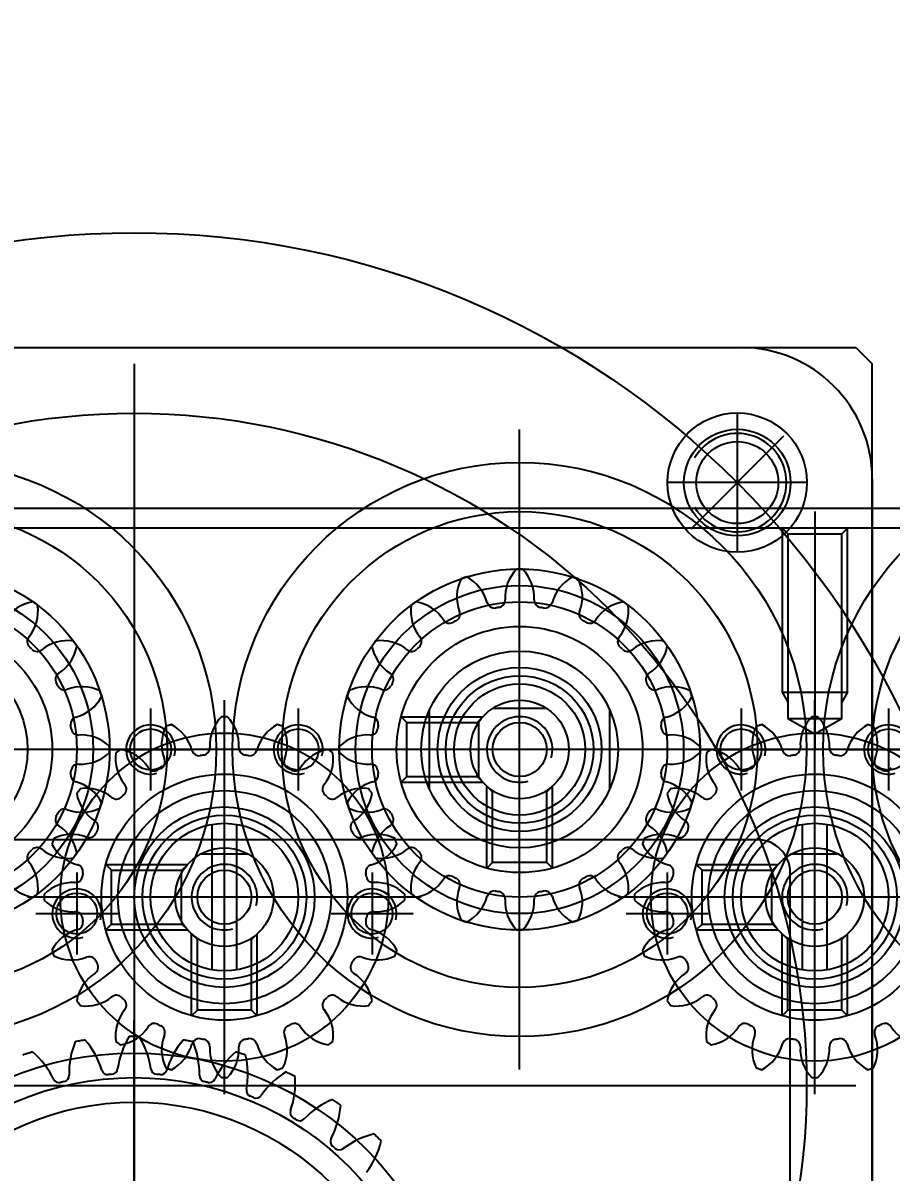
# Model space of a CAD drawing. Header units: inches. Extents: x 0 to 77285, y -118 to 40065.
# Drawn here: x 14743.4 to 14796.3, y 25655.3 to 25725.3 of the extents above; entities that cross this region are included whole.
import ezdxf

# ---------------------------------------------------------------- set-up
doc = ezdxf.new("R2010")
doc.units = ezdxf.units.IN
doc.header["$LTSCALE"] = 5
doc.header["$MEASUREMENT"] = 0
doc.layers.add('A', color=8, linetype='Continuous')
doc.styles.add('SCI', font='')
doc.styles.get('SCI').set_extended_font_data('Gulim')
doc.dimstyles.new('SCH', dxfattribs={"dimtxt": 2.5, "dimasz": 2, "dimexe": 1.25, "dimexo": 0.625, "dimtad": 1, "dimdec": 8, "dimtxsty": 'SCI', "dimcen": 2.5, "dimclrd": 4, "dimclre": 4, "dimclrt": 7, "dimadec": 8, "dimazin": 2, "dimtfac": 1, "dimtdec": 8, "dimtmove": 0, "dimatfit": 3, "dimfxl": 1, "dimarcsym": 0})

# ---------------------------------------------------------------- blocks, each defined once
blk = doc.blocks.new('A$Cc399747e')
for p, q in [((2488.292, 660), (2488.292, 572)), ((2533.292, 572), (2533.292, 660)), ((2533.292, 656), (2533.292, 612)), ((2533.292, 613.5), (2533.292, 654.5)), ((2488.292, 586), (2488.292, 653)), ((2491.792, 616.5), (2491.792, 592.5)), ((2527.792, 616.5), (2527.792, 592.5)), ((2489.292, 616), (2577.292, 616)), ((2509.792, 615), (2509.792, 576)), ((2489.792, 611.729), (2489.792, 606.736)), ((2489.792, 611.729), (2490.142, 611.379)), ((2491.792, 612), (2491.792, 597)), ((2493.792, 611.729), (2493.442, 611.379)), ((2493.792, 611.729), (2493.792, 606.736)), ((2525.792, 611.729), (2525.792, 606.736)), ((2525.792, 611.729), (2526.142, 611.379)), ((2527.792, 612), (2527.792, 597)), ((2529.792, 611.729), (2529.442, 611.379)), ((2529.792, 611.729), (2529.792, 606.736)), ((2490.142, 611.379), (2493.442, 611.379)), ((2490.142, 611.379), (2490.142, 607.086)), ((2493.442, 611.379), (2493.442, 607.086)), ((2526.142, 611.379), (2529.442, 611.379)), ((2526.142, 611.379), (2526.142, 607.086)), ((2529.442, 611.379), (2529.442, 607.086)), ((2491.792, 610), (2491.792, 599)), ((2527.792, 610), (2527.792, 599)), ((2491.042, 608.937), (2491.042, 600.063)), ((2492.542, 608.937), (2492.542, 600.063)), ((2527.042, 608.937), (2527.042, 600.063)), ((2528.542, 608.937), (2528.542, 600.063)), ((2500.792, 603), (2500.792, 608)), ((2509.792, 608.5), (2509.792, 582.5)), ((2509.792, 608.5), (2509.792, 582.5)), ((2518.792, 603), (2518.792, 608)), ((2536.792, 603), (2536.792, 608)), ((2509.792, 607.5), (2509.792, 583.5)), ((2490.142, 607.086), (2489.792, 606.736)), ((2490.142, 607.086), (2490.271, 607.086)), ((2493.313, 607.086), (2493.442, 607.086)), ((2493.442, 607.086), (2493.792, 606.736)), ((2526.142, 607.086), (2525.792, 606.736)), ((2526.142, 607.086), (2526.271, 607.086)), ((2529.313, 607.086), (2529.442, 607.086)), ((2529.442, 607.086), (2529.792, 606.736)), ((2499.021, 606.5), (2494.028, 606.5)), ((2494.378, 606.15), (2494.028, 606.5)), ((2494.378, 606.15), (2494.378, 606.021)), ((2498.671, 606.15), (2494.378, 606.15)), ((2494.433, 603.077), (2494.433, 605.923)), ((2499.021, 606.5), (2498.671, 606.15)), ((2498.671, 606.15), (2498.671, 602.85)), ((2535.021, 606.5), (2530.028, 606.5)), ((2530.378, 606.15), (2530.028, 606.5)), ((2530.378, 606.15), (2530.378, 606.021)), ((2534.671, 606.15), (2530.378, 606.15)), ((2530.433, 603.077), (2530.433, 605.923)), ((2535.021, 606.5), (2534.671, 606.15)), ((2534.671, 606.15), (2534.671, 602.85)), ((2503.292, 605.5), (2498.292, 605.5)), ((2521.292, 605.5), (2516.292, 605.5)), ((2539.292, 605.5), (2534.292, 605.5)), ((2479.792, 604.5), (2503.792, 604.5)), ((2484.292, 604.5), (2499.292, 604.5)), ((2486.292, 604.5), (2497.292, 604.5)), ((2515.792, 604.5), (2539.792, 604.5)), ((2520.292, 604.5), (2535.292, 604.5)), ((2522.292, 604.5), (2533.292, 604.5)), ((2494.378, 602.85), (2494.028, 602.5)), ((2499.021, 602.5), (2494.028, 602.5)), ((2494.378, 602.98), (2494.378, 602.85)), ((2498.671, 602.85), (2494.378, 602.85)), ((2499.021, 602.5), (2498.671, 602.85)), ((2507.792, 602.729), (2507.792, 597.736)), ((2507.792, 602.729), (2508.142, 602.379)), ((2508.142, 602.379), (2511.442, 602.379)), ((2508.142, 602.379), (2508.142, 598.086)), ((2511.792, 602.729), (2511.442, 602.379)), ((2511.442, 602.379), (2511.442, 598.086)), ((2511.792, 602.729), (2511.792, 597.736)), ((2530.378, 602.85), (2530.028, 602.5)), ((2535.021, 602.5), (2530.028, 602.5)), ((2530.378, 602.98), (2530.378, 602.85)), ((2534.671, 602.85), (2530.378, 602.85)), ((2535.021, 602.5), (2534.671, 602.85)), ((2493.215, 601.859), (2490.369, 601.859)), ((2529.215, 601.859), (2526.369, 601.859)), ((2487.292, 593), (2487.292, 598)), ((2496.292, 593), (2496.292, 598)), ((2504.292, 597.898), (2504.292, 593.102)), ((2508.142, 598.086), (2507.792, 597.736)), ((2508.142, 598.086), (2508.271, 598.086)), ((2511.313, 598.086), (2511.442, 598.086)), ((2511.442, 598.086), (2511.792, 597.736)), ((2517.021, 597.5), (2512.028, 597.5)), ((2512.378, 597.15), (2512.028, 597.5)), ((2515.292, 597.898), (2515.292, 593.102)), ((2517.021, 597.5), (2516.671, 597.15)), ((2523.292, 593), (2523.292, 598)), ((2532.292, 593), (2532.292, 598)), ((2512.293, 593.843), (2512.293, 597.157)), ((2512.378, 597.15), (2512.378, 597.021)), ((2516.671, 597.15), (2512.378, 597.15)), ((2516.671, 597.15), (2516.671, 593.85)), ((2454.292, 595.5), (2493.292, 595.5)), ((2489.792, 595.5), (2484.792, 595.5)), ((2490.292, 595.5), (2529.292, 595.5)), ((2491.792, 581), (2491.792, 595.553)), ((2498.792, 595.5), (2493.792, 595.5)), ((2496.792, 595.5), (2522.792, 595.5)), ((2496.792, 595.5), (2522.792, 595.5)), ((2497.792, 595.5), (2521.792, 595.5)), ((2525.792, 595.5), (2520.792, 595.5)), ((2526.292, 595.5), (2565.292, 595.5)), ((2534.792, 595.5), (2529.792, 595.5)), ((2532.792, 595.5), (2558.792, 595.5)), ((2532.792, 595.5), (2558.792, 595.5)), ((2533.792, 595.5), (2557.792, 595.5)), ((2491.792, 594.553), (2490.142, 593.6)), ((2493.442, 593.6), (2491.792, 594.553)), ((2512.378, 593.98), (2512.378, 593.85)), ((2493.442, 593.6), (2490.142, 593.6)), ((2490.142, 593.6), (2490.142, 582.35)), ((2493.442, 582.35), (2493.442, 593.6)), ((2512.378, 593.85), (2512.028, 593.5)), ((2517.021, 593.5), (2512.028, 593.5)), ((2516.671, 593.85), (2512.378, 593.85)), ((2517.021, 593.5), (2516.671, 593.85)), ((2489.792, 592), (2490.142, 592.606)), ((2493.792, 592), (2493.442, 592.606)), ((2508.135, 592.999), (2511.449, 592.999)), ((2493.792, 592), (2489.792, 592)), ((2489.792, 592), (2489.792, 582)), ((2493.792, 582), (2493.792, 592)), ((2488.292, 579), (2488.292, 586)), ((2496.522, 574.98), (2496.522, 583.48)), ((2490.142, 582.35), (2489.792, 582)), ((2493.442, 582.35), (2490.142, 582.35)), ((2493.792, 582), (2493.442, 582.35)), ((2493.694, 576.402), (2499.351, 582.059)), ((1627.792, 582), (2635.792, 582)), ((2492.272, 579.23), (2500.772, 579.23)), ((2489.292, 571), (2488.292, 572)), ((2577.292, 571), (2489.292, 571)), ((2570.292, 571), (2496.292, 571))]:
    blk.add_line(p, q)
at = {"ltscale": 4}
for p, q in [((2493.292, 651.8), (2493.292, 603)), ((2495.292, 601), (2571.292, 601)), ((1627.792, 582), (2635.792, 582)), ((1627.792, 580.8), (2635.792, 580.8))]:
    blk.add_line(p, q, dxfattribs=at)
for centre, radius in [((2533.292, 616), 52.001), ((2533.292, 616), 52.001), ((2533.292, 616), 41), ((2533.292, 634), 20), ((2533.292, 634), 18.5), ((2533.292, 634), 17), ((2491.792, 604.5), 10), ((2527.792, 604.5), 10), ((2473.792, 595.5), 17.5), ((2509.792, 595.5), 17.5), ((2545.792, 595.5), 17.5), ((2491.792, 604.5), 7.5), ((2527.792, 604.5), 7.5), ((2491.792, 604.5), 6.5), ((2527.792, 604.5), 6.5), ((2473.792, 595.5), 14.5), ((2491.792, 604.5), 5.5), ((2491.792, 604.5), 5), ((2509.792, 595.5), 14.5), ((2527.792, 604.5), 5.5), ((2527.792, 604.5), 5), ((2545.792, 595.5), 14.5), ((2491.792, 604.5), 4.5), ((2491.792, 604.5), 4.5), ((2527.792, 604.5), 4.5), ((2527.792, 604.5), 4.5), ((2491.792, 604.5), 3), ((2491.792, 604.5), 3), ((2527.792, 604.5), 3), ((2527.792, 604.5), 3), ((2500.792, 605.5), 1.25), ((2518.792, 605.5), 1.25), ((2536.792, 605.5), 1.25), ((2491.792, 604.5), 1.65), ((2509.792, 595.5), 11), ((2527.792, 604.5), 1.65), ((2545.792, 595.5), 11), ((2509.792, 595.5), 10), ((2545.792, 595.5), 10), ((2509.792, 595.5), 9), ((2545.792, 595.5), 9), ((2509.792, 595.5), 7.5), ((2545.792, 595.5), 7.5), ((2509.792, 595.5), 6), ((2545.792, 595.5), 6), ((2509.792, 595.5), 5), ((2509.792, 595.5), 4.5), ((2509.792, 595.5), 4), ((2509.792, 595.5), 3), ((2509.792, 595.5), 3), ((2509.792, 595.5), 1.65), ((2487.292, 595.5), 1.25), ((2496.292, 595.5), 1.25), ((2523.292, 595.5), 1.25), ((2532.292, 595.5), 1.25), ((2496.522, 579.23), 4.25), ((2496.522, 579.23), 3.25), ((2496.522, 579.23), 2.5)]:
    blk.add_circle(centre, radius)
for centre, radius, start, end in [((2523.091, 618.215), 5, 142.5617, 166.64585), ((2520.78, 619.525), 0.383, 49.15998, 127.4383), ((2533.292, 634), 21, 224.15937, 225), ((2517.507, 623.799), 5, 283.35415, 307.4383), ((2525.686, 616.814), 5, 151.5617, 175.64585), ((2533.292, 634), 18.75, 229.15998, 229.5), ((2533.292, 634), 18.75, 229.5, 229.84002), ((2520.953, 619.378), 0.383, 331.5617, 49.84002), ((2533.292, 634), 21, 225, 225.84063), ((2519.298, 621.456), 5, 292.35415, 316.4383), ((2523.198, 617.746), 0.383, 58.15998, 136.4383), ((2533.292, 634), 18.75, 238.15998, 238.5), ((2533.292, 634), 18.75, 238.5, 238.84002), ((2523.392, 617.627), 0.383, 340.5617, 58.84002), ((2533.292, 634), 21, 233.15937, 234), ((2528.468, 615.836), 5, 160.5617, 184.64585), ((2533.292, 634), 21, 234, 234.84063), ((2521.432, 619.421), 5, 301.35415, 325.4383), ((2525.865, 616.367), 0.383, 67.15998, 145.4383), ((2533.292, 634), 18.75, 247.15998, 247.5), ((2533.292, 634), 18.75, 247.5, 247.84002), ((2526.075, 616.28), 0.383, 349.5617, 67.84002), ((2531.369, 615.305), 5, 169.5617, 193.64585), ((2528.715, 615.422), 0.383, 76.15998, 154.4383), ((2533.292, 634), 18.75, 256.15998, 256.5), ((2533.292, 634), 18.75, 256.5, 256.84002), ((2528.936, 615.369), 0.383, 358.5617, 76.84002), ((2537.648, 615.369), 0.383, 103.15998, 181.4383), ((2533.292, 634), 18.75, 283.15998, 283.5), ((2533.292, 634), 18.75, 283.5, 283.84002), ((2537.869, 615.422), 0.383, 25.5617, 103.84002), ((2491.792, 604.5), 11, 107.05064, 108), ((2487.398, 612.807), 2.5, 14.84215, 62.13454), ((2493.404, 613.758), 2.5, 135.86546, 183.15785), ((2491.792, 604.5), 11, 90, 90.94936), ((2491.792, 604.5), 11, 89.05064, 90), ((2490.18, 613.758), 2.5, 356.84215, 44.13454), ((2496.186, 612.807), 2.5, 117.86546, 165.15785), ((2491.792, 604.5), 11, 72, 72.94936), ((2533.292, 634), 21, 242.15937, 243), ((2533.292, 634), 21, 243, 243.84063), ((2527.792, 604.5), 11, 107.05064, 108), ((2523.398, 612.807), 2.5, 14.84215, 62.13454), ((2529.404, 613.758), 2.5, 135.86546, 183.15785), ((2523.859, 617.745), 5, 310.35415, 334.4383), ((2527.792, 604.5), 11, 90, 90.94936), ((2527.792, 604.5), 11, 89.05064, 90), ((2526.18, 613.758), 2.5, 356.84215, 44.13454), ((2534.318, 615.234), 5, 178.5617, 202.64585), ((2532.186, 612.807), 2.5, 117.86546, 165.15785), ((2526.518, 616.47), 5, 319.35415, 343.4383), ((2527.792, 604.5), 11, 72, 72.94936), ((2531.678, 614.935), 0.383, 85.15998, 163.4383), ((2533.292, 634), 18.75, 265.15998, 265.5), ((2533.292, 634), 18.75, 265.5, 265.84002), ((2531.904, 614.917), 0.383, 7.5617, 85.84002), ((2537.241, 615.626), 5, 187.5617, 211.64585), ((2529.344, 615.626), 5, 328.35415, 352.4383), ((2534.68, 614.917), 0.383, 94.15998, 172.4383), ((2533.292, 634), 18.75, 274.15998, 274.5), ((2533.292, 634), 18.75, 274.5, 274.84002), ((2534.906, 614.935), 0.383, 16.5617, 94.84002), ((2540.066, 616.47), 5, 196.5617, 220.64585), ((2532.267, 615.234), 5, 337.35415, 1.4383), ((2542.725, 617.745), 5, 205.5617, 229.64585), ((2490.464, 613.803), 2.5, 153.86546, 201.15785), ((2491.792, 604.5), 11, 108, 108.94936), ((2491.792, 604.5), 11, 71.05064, 72), ((2493.12, 613.803), 2.5, 338.84215, 26.13454), ((2526.464, 613.803), 2.5, 153.86546, 201.15785), ((2527.792, 604.5), 11, 108, 108.94936), ((2527.792, 604.5), 11, 71.05064, 72), ((2529.12, 613.803), 2.5, 338.84215, 26.13454), ((2490.467, 613.596), 0.442, 278.28904, 3.15785), ((2493.117, 613.596), 0.442, 176.84215, 261.71096), ((2533.292, 634), 21, 251.15937, 252), ((2526.467, 613.596), 0.442, 278.28904, 3.15785), ((2533.292, 634), 21, 252, 252.84063), ((2529.117, 613.596), 0.442, 176.84215, 261.71096), ((2533.292, 634), 21, 287.15937, 288), ((2533.292, 634), 21, 288, 288.84063), ((2485.046, 611.042), 2.5, 32.84215, 80.13454), ((2487.721, 612.741), 0.442, 296.28904, 21.15785), ((2490.242, 613.56), 0.442, 194.84215, 279.71096), ((2491.792, 604.5), 8.75, 99, 99.71096), ((2491.792, 604.5), 8.75, 98.28904, 99), ((2491.792, 604.5), 8.75, 81, 81.71096), ((2491.792, 604.5), 8.75, 80.28904, 81), ((2493.343, 613.56), 0.442, 260.28904, 345.15785), ((2495.863, 612.741), 0.442, 158.84215, 243.71096), ((2498.538, 611.042), 2.5, 99.86546, 147.15785), ((2495.929, 612.937), 2.5, 320.84215, 8.13454), ((2491.792, 604.5), 11, 54, 54.94936), ((2491.792, 604.5), 11, 53.05064, 54), ((2523.655, 612.937), 2.5, 171.86546, 219.15785), ((2527.792, 604.5), 11, 126, 126.94936), ((2527.792, 604.5), 11, 125.05064, 126), ((2521.046, 611.042), 2.5, 32.84215, 80.13454), ((2523.721, 612.741), 0.442, 296.28904, 21.15785), ((2526.242, 613.56), 0.442, 194.84215, 279.71096), ((2527.792, 604.5), 8.75, 99, 99.71096), ((2527.792, 604.5), 8.75, 98.28904, 99), ((2527.792, 604.5), 8.75, 81, 81.71096), ((2527.792, 604.5), 8.75, 80.28904, 81), ((2529.343, 613.56), 0.442, 260.28904, 345.15785), ((2533.292, 634), 21, 260.15937, 261), ((2533.292, 634), 21, 261, 261.84063), ((2531.863, 612.741), 0.442, 158.84215, 243.71096), ((2534.538, 611.042), 2.5, 99.86546, 147.15785), ((2533.292, 634), 21, 269.15937, 270), ((2533.292, 634), 21, 270, 270.84063), ((2531.929, 612.937), 2.5, 320.84215, 8.13454), ((2527.792, 604.5), 11, 54, 54.94936), ((2527.792, 604.5), 11, 53.05064, 54), ((2533.292, 634), 21, 278.15937, 279), ((2533.292, 634), 21, 279, 279.84063), ((2487.518, 612.637), 0.442, 212.84215, 297.71096), ((2491.792, 604.5), 8.75, 117, 117.71096), ((2491.792, 604.5), 8.75, 116.28904, 117), ((2491.792, 604.5), 8.75, 63, 63.71096), ((2491.792, 604.5), 8.75, 62.28904, 63), ((2496.066, 612.637), 0.442, 242.28904, 327.15785), ((2523.518, 612.637), 0.442, 212.84215, 297.71096), ((2527.792, 604.5), 8.75, 117, 117.71096), ((2527.792, 604.5), 8.75, 116.28904, 117), ((2527.792, 604.5), 8.75, 63, 63.71096), ((2527.792, 604.5), 8.75, 62.28904, 63), ((2532.066, 612.637), 0.442, 242.28904, 327.15785), ((2498.21, 611.08), 0.442, 140.84215, 225.71096), ((2491.792, 604.5), 8.75, 45, 45.71096), ((2500.229, 608.637), 2.5, 81.86546, 129.15785), ((2498.334, 611.246), 2.5, 302.84215, 350.13454), ((2491.792, 604.5), 11, 36, 36.94936), ((2491.792, 604.5), 11, 35.05064, 36), ((2527.792, 604.5), 11, 144, 144.94936), ((2521.25, 611.246), 2.5, 189.86546, 237.15785), ((2527.792, 604.5), 11, 143.05064, 144), ((2519.355, 608.637), 2.5, 50.84215, 98.13454), ((2527.792, 604.5), 8.75, 134.28904, 135), ((2521.374, 611.08), 0.442, 314.28904, 39.15785), ((2534.21, 611.08), 0.442, 140.84215, 225.71096), ((2527.792, 604.5), 8.75, 45, 45.71096), ((2536.229, 608.637), 2.5, 81.86546, 129.15785), ((2534.334, 611.246), 2.5, 302.84215, 350.13454), ((2527.792, 604.5), 11, 36, 36.94936), ((2527.792, 604.5), 11, 35.05064, 36), ((2491.792, 604.5), 8.75, 44.28904, 45), ((2498.372, 610.918), 0.442, 224.28904, 309.15785), ((2521.213, 610.918), 0.442, 230.84215, 315.71096), ((2527.792, 604.5), 8.75, 135, 135.71096), ((2527.792, 604.5), 8.75, 44.28904, 45), ((2534.372, 610.918), 0.442, 224.28904, 309.15785), ((2499.929, 608.774), 0.442, 122.84215, 207.71096), ((2519.655, 608.774), 0.442, 332.28904, 57.15785), ((2535.929, 608.774), 0.442, 122.84215, 207.71096), ((2491.792, 604.5), 8.75, 27, 27.71096), ((2491.792, 604.5), 8.75, 26.28904, 27), ((2500.033, 608.571), 0.442, 206.28904, 291.15785), ((2501.095, 605.828), 2.5, 63.86546, 111.15785), ((2491.792, 604.5), 11, 18, 18.94936), ((2527.792, 604.5), 11, 161.05064, 162), ((2518.489, 605.828), 2.5, 68.84215, 116.13454), ((2519.551, 608.571), 0.442, 248.84215, 333.71096), ((2527.792, 604.5), 8.75, 153, 153.71096), ((2527.792, 604.5), 8.75, 152.28904, 153), ((2527.792, 604.5), 8.75, 27, 27.71096), ((2527.792, 604.5), 8.75, 26.28904, 27), ((2536.033, 608.571), 0.442, 206.28904, 291.15785), ((2537.095, 605.828), 2.5, 63.86546, 111.15785), ((2527.792, 604.5), 11, 18, 18.94936), ((2500.098, 608.894), 2.5, 284.84215, 332.13454), ((2491.792, 604.5), 11, 17.05064, 18), ((2527.792, 604.5), 11, 162, 162.94936), ((2519.486, 608.894), 2.5, 207.86546, 255.15785), ((2536.098, 608.894), 2.5, 284.84215, 332.13454), ((2527.792, 604.5), 11, 17.05064, 18), ((2500.792, 605.5), 1.5, 165, 105), ((2518.792, 605.5), 1.5, 165, 105), ((2536.792, 605.5), 1.5, 165, 105), ((2491.792, 604.5), 2, 165, 105), ((2500.852, 606.051), 0.442, 104.84215, 189.71096), ((2491.792, 604.5), 8.75, 9, 9.71096), ((2491.792, 604.5), 8.75, 8.28904, 9), ((2508.464, 604.803), 2.5, 153.86546, 201.15785), ((2509.792, 595.5), 11, 108, 108.94936), ((2509.792, 595.5), 11, 107.05064, 108), ((2505.398, 603.807), 2.5, 14.84215, 62.13454), ((2511.404, 604.758), 2.5, 135.86546, 183.15785), ((2509.792, 595.5), 11, 90, 90.94936), ((2509.792, 595.5), 11, 89.05064, 90), ((2508.18, 604.758), 2.5, 356.84215, 44.13454), ((2514.186, 603.807), 2.5, 117.86546, 165.15785), ((2509.792, 595.5), 11, 72, 72.94936), ((2509.792, 595.5), 11, 71.05064, 72), ((2511.12, 604.803), 2.5, 338.84215, 26.13454), ((2518.732, 606.051), 0.442, 350.28904, 75.15785), ((2527.792, 604.5), 8.75, 171, 171.71096), ((2527.792, 604.5), 8.75, 170.28904, 171), ((2527.792, 604.5), 2, 165, 105), ((2536.852, 606.051), 0.442, 104.84215, 189.71096), ((2527.792, 604.5), 8.75, 9, 9.71096), ((2527.792, 604.5), 8.75, 8.28904, 9), ((2500.888, 605.825), 0.442, 188.28904, 273.15785), ((2501.05, 602.888), 2.5, 45.86546, 93.15785), ((2518.534, 602.888), 2.5, 86.84215, 134.13454), ((2518.697, 605.825), 0.442, 266.84215, 351.71096), ((2536.888, 605.825), 0.442, 188.28904, 273.15785), ((2537.05, 602.888), 2.5, 45.86546, 93.15785), ((2491.792, 604.5), 11, 360, 0.94936), ((2491.792, 604.5), 11, 359.05064, 0), ((2509.792, 595.5), 11, 125.05064, 126), ((2503.046, 602.042), 2.5, 32.84215, 80.13454), ((2508.467, 604.596), 0.442, 278.28904, 3.15785), ((2511.117, 604.596), 0.442, 176.84215, 261.71096), ((2516.538, 602.042), 2.5, 99.86546, 147.15785), ((2509.792, 595.5), 11, 54, 54.94936), ((2527.792, 604.5), 11, 179.05064, 180), ((2527.792, 604.5), 11, 180, 180.94936), ((2527.792, 604.5), 11, 360, 0.94936), ((2527.792, 604.5), 11, 359.05064, 0), ((2545.792, 595.5), 11, 125.05064, 126), ((2539.046, 602.042), 2.5, 32.84215, 80.13454), ((2501.05, 606.112), 2.5, 266.84215, 314.13454), ((2505.655, 603.937), 2.5, 171.86546, 219.15785), ((2509.792, 595.5), 11, 126, 126.94936), ((2505.721, 603.741), 0.442, 296.28904, 21.15785), ((2508.242, 604.56), 0.442, 194.84215, 279.71096), ((2509.792, 595.5), 8.75, 99, 99.71096), ((2509.792, 595.5), 8.75, 98.28904, 99), ((2509.792, 595.5), 8.75, 81, 81.71096), ((2509.792, 595.5), 8.75, 80.28904, 81), ((2511.343, 604.56), 0.442, 260.28904, 345.15785), ((2513.863, 603.741), 0.442, 158.84215, 243.71096), ((2513.929, 603.937), 2.5, 320.84215, 8.13454), ((2509.792, 595.5), 11, 53.05064, 54), ((2518.534, 606.112), 2.5, 225.86546, 273.15785), ((2537.05, 606.112), 2.5, 266.84215, 314.13454), ((2541.655, 603.937), 2.5, 171.86546, 219.15785), ((2545.792, 595.5), 11, 126, 126.94936), ((2491.792, 604.5), 8.75, 350.28904, 351), ((2491.792, 604.5), 8.75, 351, 351.71096), ((2500.888, 603.175), 0.442, 86.84215, 171.71096), ((2505.518, 603.637), 0.442, 212.84215, 297.71096), ((2509.792, 595.5), 8.75, 117, 117.71096), ((2509.792, 595.5), 8.75, 116.28904, 117), ((2509.792, 595.5), 8.75, 63, 63.71096), ((2509.792, 595.5), 8.75, 62.28904, 63), ((2514.066, 603.637), 0.442, 242.28904, 327.15785), ((2518.697, 603.175), 0.442, 8.28904, 93.15785), ((2527.792, 604.5), 8.75, 188.28904, 189), ((2527.792, 604.5), 8.75, 189, 189.71096), ((2527.792, 604.5), 8.75, 350.28904, 351), ((2527.792, 604.5), 8.75, 351, 351.71096), ((2536.888, 603.175), 0.442, 86.84215, 171.71096), ((2500.852, 602.95), 0.442, 170.28904, 255.15785), ((2500.098, 600.106), 2.5, 27.86546, 75.15785), ((2503.374, 602.08), 0.442, 314.28904, 39.15785), ((2516.21, 602.08), 0.442, 140.84215, 225.71096), ((2519.486, 600.106), 2.5, 104.84215, 152.13454), ((2518.732, 602.95), 0.442, 284.84215, 9.71096), ((2536.852, 602.95), 0.442, 170.28904, 255.15785), ((2536.098, 600.106), 2.5, 27.86546, 75.15785), ((2539.374, 602.08), 0.442, 314.28904, 39.15785), ((2509.792, 595.5), 11, 144, 144.94936), ((2503.25, 602.246), 2.5, 189.86546, 237.15785), ((2509.792, 595.5), 11, 143.05064, 144), ((2501.355, 599.637), 2.5, 50.84215, 98.13454), ((2509.792, 595.5), 8.75, 135, 135.71096), ((2509.792, 595.5), 8.75, 134.28904, 135), ((2509.792, 595.5), 8.75, 45, 45.71096), ((2509.792, 595.5), 8.75, 44.28904, 45), ((2518.229, 599.637), 2.5, 81.86546, 129.15785), ((2516.334, 602.246), 2.5, 302.84215, 350.13454), ((2509.792, 595.5), 11, 36, 36.94936), ((2509.792, 595.5), 11, 35.05064, 36), ((2545.792, 595.5), 11, 144, 144.94936), ((2539.25, 602.246), 2.5, 189.86546, 237.15785), ((2545.792, 595.5), 11, 143.05064, 144), ((2537.355, 599.637), 2.5, 50.84215, 98.13454), ((2545.792, 595.5), 8.75, 135, 135.71096), ((2545.792, 595.5), 8.75, 134.28904, 135), ((2491.792, 604.5), 11, 341.05064, 342), ((2491.792, 604.5), 11, 342, 342.94936), ((2503.213, 601.918), 0.442, 230.84215, 315.71096), ((2516.372, 601.918), 0.442, 224.28904, 309.15785), ((2527.792, 604.5), 11, 197.05064, 198), ((2527.792, 604.5), 11, 198, 198.94936), ((2527.792, 604.5), 11, 341.05064, 342), ((2527.792, 604.5), 11, 342, 342.94936), ((2539.213, 601.918), 0.442, 230.84215, 315.71096), ((2499.929, 600.226), 0.442, 152.28904, 237.15785), ((2491.792, 604.5), 8.75, 332.28904, 333), ((2491.792, 604.5), 8.75, 333, 333.71096), ((2500.033, 600.429), 0.442, 68.84215, 153.71096), ((2501.095, 603.172), 2.5, 248.84215, 296.13454), ((2518.489, 603.172), 2.5, 243.86546, 291.15785), ((2519.551, 600.429), 0.442, 26.28904, 111.15785), ((2519.655, 600.226), 0.442, 302.84215, 27.71096), ((2527.792, 604.5), 8.75, 206.28904, 207), ((2527.792, 604.5), 8.75, 207, 207.71096), ((2535.929, 600.226), 0.442, 152.28904, 237.15785), ((2527.792, 604.5), 8.75, 332.28904, 333), ((2527.792, 604.5), 8.75, 333, 333.71096), ((2536.033, 600.429), 0.442, 68.84215, 153.71096), ((2537.095, 603.172), 2.5, 248.84215, 296.13454), ((2498.334, 597.754), 2.5, 9.86546, 57.15785), ((2501.655, 599.774), 0.442, 332.28904, 57.15785), ((2509.792, 595.5), 8.75, 152.28904, 153), ((2517.929, 599.774), 0.442, 122.84215, 207.71096), ((2509.792, 595.5), 8.75, 27, 27.71096), ((2521.25, 597.754), 2.5, 122.84215, 170.13454), ((2534.334, 597.754), 2.5, 9.86546, 57.15785), ((2537.655, 599.774), 0.442, 332.28904, 57.15785), ((2545.792, 595.5), 8.75, 152.28904, 153), ((2509.792, 595.5), 11, 162, 162.94936), ((2509.792, 595.5), 11, 161.05064, 162), ((2500.489, 596.828), 2.5, 68.84215, 116.13454), ((2501.551, 599.571), 0.442, 248.84215, 333.71096), ((2509.792, 595.5), 8.75, 153, 153.71096), ((2509.792, 595.5), 8.75, 26.28904, 27), ((2518.033, 599.571), 0.442, 206.28904, 291.15785), ((2519.095, 596.828), 2.5, 63.86546, 111.15785), ((2509.792, 595.5), 11, 18, 18.94936), ((2509.792, 595.5), 11, 17.05064, 18), ((2545.792, 595.5), 11, 162, 162.94936), ((2545.792, 595.5), 11, 161.05064, 162), ((2536.489, 596.828), 2.5, 68.84215, 116.13454), ((2537.551, 599.571), 0.442, 248.84215, 333.71096), ((2545.792, 595.5), 8.75, 153, 153.71096), ((2498.21, 597.921), 0.442, 134.28904, 219.15785), ((2491.792, 604.5), 8.75, 314.28904, 315), ((2491.792, 604.5), 8.75, 315, 315.71096), ((2498.372, 598.082), 0.442, 50.84215, 135.71096), ((2500.229, 600.363), 2.5, 230.84215, 278.13454), ((2501.486, 599.894), 2.5, 207.86546, 255.15785), ((2491.792, 604.5), 11, 324, 324.94936), ((2518.098, 599.894), 2.5, 284.84215, 332.13454), ((2527.792, 604.5), 11, 215.05064, 216), ((2519.355, 600.363), 2.5, 261.86546, 309.15785), ((2521.213, 598.082), 0.442, 44.28904, 129.15785), ((2527.792, 604.5), 8.75, 224.28904, 225), ((2527.792, 604.5), 8.75, 225, 225.71096), ((2521.374, 597.921), 0.442, 320.84215, 45.71096), ((2534.21, 597.921), 0.442, 134.28904, 219.15785), ((2527.792, 604.5), 8.75, 314.28904, 315), ((2527.792, 604.5), 8.75, 315, 315.71096), ((2534.372, 598.082), 0.442, 50.84215, 135.71096), ((2536.229, 600.363), 2.5, 230.84215, 278.13454), ((2537.486, 599.894), 2.5, 207.86546, 255.15785), ((2527.792, 604.5), 11, 324, 324.94936), ((2495.929, 596.063), 2.5, 351.86546, 39.15785), ((2491.792, 604.5), 11, 323.05064, 324), ((2500.732, 597.051), 0.442, 350.28904, 75.15785), ((2509.792, 595.5), 2, 165, 105), ((2518.852, 597.051), 0.442, 104.84215, 189.71096), ((2527.792, 604.5), 11, 216, 216.94936), ((2523.655, 596.063), 2.5, 140.84215, 188.13454), ((2531.929, 596.063), 2.5, 351.86546, 39.15785), ((2527.792, 604.5), 11, 323.05064, 324), ((2536.732, 597.051), 0.442, 350.28904, 75.15785), ((2487.292, 595.5), 1.5, 165, 105), ((2487.518, 596.363), 0.442, 62.28904, 147.15785), ((2496.292, 595.5), 1.5, 165, 105), ((2496.066, 596.363), 0.442, 32.84215, 117.71096), ((2500.697, 596.825), 0.442, 266.84215, 351.71096), ((2509.792, 595.5), 8.75, 171, 171.71096), ((2509.792, 595.5), 8.75, 170.28904, 171), ((2509.792, 595.5), 8.75, 9, 9.71096), ((2509.792, 595.5), 8.75, 8.28904, 9), ((2518.888, 596.825), 0.442, 188.28904, 273.15785), ((2523.292, 595.5), 1.5, 165, 105), ((2523.518, 596.363), 0.442, 62.28904, 147.15785), ((2532.292, 595.5), 1.5, 165, 105), ((2532.066, 596.363), 0.442, 32.84215, 117.71096), ((2536.697, 596.825), 0.442, 266.84215, 351.71096), ((2545.792, 595.5), 8.75, 171, 171.71096), ((2545.792, 595.5), 8.75, 170.28904, 171), ((2491.792, 604.5), 8.75, 242.28904, 243), ((2491.792, 604.5), 8.75, 243, 243.71096), ((2487.721, 596.259), 0.442, 338.84215, 63.71096), ((2490.464, 595.197), 2.5, 158.84215, 206.13454), ((2493.12, 595.197), 2.5, 333.86546, 21.15785), ((2495.863, 596.259), 0.442, 116.28904, 201.15785), ((2491.792, 604.5), 8.75, 296.28904, 297), ((2491.792, 604.5), 8.75, 297, 297.71096), ((2498.538, 597.958), 2.5, 212.84215, 260.13454), ((2500.534, 593.888), 2.5, 86.84215, 134.13454), ((2519.05, 593.888), 2.5, 45.86546, 93.15785), ((2521.046, 597.958), 2.5, 279.86546, 327.15785), ((2527.792, 604.5), 8.75, 242.28904, 243), ((2527.792, 604.5), 8.75, 243, 243.71096), ((2523.721, 596.259), 0.442, 338.84215, 63.71096), ((2526.464, 595.197), 2.5, 158.84215, 206.13454), ((2529.12, 595.197), 2.5, 333.86546, 21.15785), ((2531.863, 596.259), 0.442, 116.28904, 201.15785), ((2527.792, 604.5), 8.75, 296.28904, 297), ((2527.792, 604.5), 8.75, 297, 297.71096), ((2534.538, 597.958), 2.5, 212.84215, 260.13454), ((2536.534, 593.888), 2.5, 86.84215, 134.13454), ((2487.398, 596.194), 2.5, 297.86546, 345.15785), ((2490.242, 595.44), 0.442, 80.28904, 165.15785), ((2491.792, 604.5), 8.75, 260.28904, 261), ((2491.792, 604.5), 8.75, 261, 261.71096), ((2490.467, 595.405), 0.442, 356.84215, 81.71096), ((2493.404, 595.243), 2.5, 176.84215, 224.13454), ((2490.18, 595.243), 2.5, 315.86546, 3.15785), ((2493.117, 595.405), 0.442, 98.28904, 183.15785), ((2491.792, 604.5), 8.75, 278.28904, 279), ((2491.792, 604.5), 8.75, 279, 279.71096), ((2493.343, 595.44), 0.442, 14.84215, 99.71096), ((2496.186, 596.194), 2.5, 194.84215, 242.13454), ((2491.792, 604.5), 11, 305.05064, 306), ((2491.792, 604.5), 11, 306, 306.94936), ((2509.792, 595.5), 11, 179.05064, 180), ((2509.792, 595.5), 11, 180, 180.94936), ((2509.792, 595.5), 11, 360, 0.94936), ((2509.792, 595.5), 11, 359.05064, 0), ((2527.792, 604.5), 11, 233.05064, 234), ((2527.792, 604.5), 11, 234, 234.94936), ((2523.398, 596.194), 2.5, 297.86546, 345.15785), ((2526.242, 595.44), 0.442, 80.28904, 165.15785), ((2527.792, 604.5), 8.75, 260.28904, 261), ((2527.792, 604.5), 8.75, 261, 261.71096), ((2526.467, 595.405), 0.442, 356.84215, 81.71096), ((2529.404, 595.243), 2.5, 176.84215, 224.13454), ((2526.18, 595.243), 2.5, 315.86546, 3.15785), ((2529.117, 595.405), 0.442, 98.28904, 183.15785), ((2527.792, 604.5), 8.75, 278.28904, 279), ((2527.792, 604.5), 8.75, 279, 279.71096), ((2529.343, 595.44), 0.442, 14.84215, 99.71096), ((2532.186, 596.194), 2.5, 194.84215, 242.13454), ((2527.792, 604.5), 11, 305.05064, 306), ((2527.792, 604.5), 11, 306, 306.94936), ((2545.792, 595.5), 11, 179.05064, 180), ((2545.792, 595.5), 11, 180, 180.94936), ((2500.534, 597.112), 2.5, 225.86546, 273.15785), ((2519.05, 597.112), 2.5, 266.84215, 314.13454), ((2536.534, 597.112), 2.5, 225.86546, 273.15785), ((2491.792, 604.5), 11, 251.05064, 252), ((2491.792, 604.5), 11, 252, 252.94936), ((2491.792, 604.5), 11, 287.05064, 288), ((2491.792, 604.5), 11, 288, 288.94936), ((2500.697, 594.175), 0.442, 8.28904, 93.15785), ((2500.732, 593.95), 0.442, 284.84215, 9.71096), ((2509.792, 595.5), 8.75, 188.28904, 189), ((2509.792, 595.5), 8.75, 189, 189.71096), ((2518.852, 593.95), 0.442, 170.28904, 255.15785), ((2509.792, 595.5), 8.75, 350.28904, 351), ((2509.792, 595.5), 8.75, 351, 351.71096), ((2518.888, 594.175), 0.442, 86.84215, 171.71096), ((2527.792, 604.5), 11, 251.05064, 252), ((2527.792, 604.5), 11, 252, 252.94936), ((2527.792, 604.5), 11, 287.05064, 288), ((2527.792, 604.5), 11, 288, 288.94936), ((2536.697, 594.175), 0.442, 8.28904, 93.15785), ((2536.732, 593.95), 0.442, 284.84215, 9.71096), ((2545.792, 595.5), 8.75, 188.28904, 189), ((2545.792, 595.5), 8.75, 189, 189.71096), ((2491.792, 604.5), 11, 269.05064, 270), ((2491.792, 604.5), 11, 270, 270.94936), ((2501.486, 591.106), 2.5, 104.84215, 152.13454), ((2518.098, 591.106), 2.5, 27.86546, 75.15785), ((2527.792, 604.5), 11, 269.05064, 270), ((2527.792, 604.5), 11, 270, 270.94936), ((2537.486, 591.106), 2.5, 104.84215, 152.13454), ((2509.792, 595.5), 11, 197.05064, 198), ((2509.792, 595.5), 11, 198, 198.94936), ((2500.489, 594.172), 2.5, 243.86546, 291.15785), ((2501.551, 591.429), 0.442, 26.28904, 111.15785), ((2518.033, 591.429), 0.442, 68.84215, 153.71096), ((2519.095, 594.172), 2.5, 248.84215, 296.13454), ((2509.792, 595.5), 11, 341.05064, 342), ((2509.792, 595.5), 11, 342, 342.94936), ((2545.792, 595.5), 11, 197.05064, 198), ((2545.792, 595.5), 11, 198, 198.94936), ((2536.489, 594.172), 2.5, 243.86546, 291.15785), ((2537.551, 591.429), 0.442, 26.28904, 111.15785), ((2501.655, 591.226), 0.442, 302.84215, 27.71096), ((2509.792, 595.5), 8.75, 206.28904, 207), ((2509.792, 595.5), 8.75, 207, 207.71096), ((2517.929, 591.226), 0.442, 152.28904, 237.15785), ((2509.792, 595.5), 8.75, 332.28904, 333), ((2509.792, 595.5), 8.75, 333, 333.71096), ((2537.655, 591.226), 0.442, 302.84215, 27.71096), ((2545.792, 595.5), 8.75, 206.28904, 207), ((2545.792, 595.5), 8.75, 207, 207.71096), ((2503.25, 588.754), 2.5, 122.84215, 170.13454), ((2516.334, 588.754), 2.5, 9.86546, 57.15785), ((2539.25, 588.754), 2.5, 122.84215, 170.13454), ((2509.792, 595.5), 11, 215.05064, 216), ((2501.355, 591.363), 2.5, 261.86546, 309.15785), ((2503.213, 589.082), 0.442, 44.28904, 129.15785), ((2509.792, 595.5), 8.75, 224.28904, 225), ((2509.792, 595.5), 8.75, 225, 225.71096), ((2503.374, 588.921), 0.442, 320.84215, 45.71096), ((2516.21, 588.921), 0.442, 134.28904, 219.15785), ((2509.792, 595.5), 8.75, 314.28904, 315), ((2509.792, 595.5), 8.75, 315, 315.71096), ((2516.372, 589.082), 0.442, 50.84215, 135.71096), ((2518.229, 591.363), 2.5, 230.84215, 278.13454), ((2509.792, 595.5), 11, 324, 324.94936), ((2545.792, 595.5), 11, 215.05064, 216), ((2537.355, 591.363), 2.5, 261.86546, 309.15785), ((2539.213, 589.082), 0.442, 44.28904, 129.15785), ((2545.792, 595.5), 8.75, 224.28904, 225), ((2545.792, 595.5), 8.75, 225, 225.71096), ((2539.374, 588.921), 0.442, 320.84215, 45.71096), ((2509.792, 595.5), 11, 216, 216.94936), ((2505.655, 587.063), 2.5, 140.84215, 188.13454), ((2513.929, 587.063), 2.5, 351.86546, 39.15785), ((2509.792, 595.5), 11, 323.05064, 324), ((2545.792, 595.5), 11, 216, 216.94936), ((2541.655, 587.063), 2.5, 140.84215, 188.13454), ((2505.518, 587.363), 0.442, 62.28904, 147.15785), ((2509.792, 595.5), 8.75, 242.28904, 243), ((2509.792, 595.5), 8.75, 243, 243.71096), ((2505.721, 587.259), 0.442, 338.84215, 63.71096), ((2513.863, 587.259), 0.442, 116.28904, 201.15785), ((2509.792, 595.5), 8.75, 296.28904, 297), ((2509.792, 595.5), 8.75, 297, 297.71096), ((2514.066, 587.363), 0.442, 32.84215, 117.71096), ((2503.046, 588.958), 2.5, 279.86546, 327.15785), ((2508.464, 586.197), 2.5, 158.84215, 206.13454), ((2511.12, 586.197), 2.5, 333.86546, 21.15785), ((2516.538, 588.958), 2.5, 212.84215, 260.13454), ((2539.046, 588.958), 2.5, 279.86546, 327.15785), ((2509.792, 595.5), 11, 233.05064, 234), ((2509.792, 595.5), 11, 234, 234.94936), ((2505.398, 587.194), 2.5, 297.86546, 345.15785), ((2508.242, 586.44), 0.442, 80.28904, 165.15785), ((2509.792, 595.5), 8.75, 260.28904, 261), ((2509.792, 595.5), 8.75, 261, 261.71096), ((2508.467, 586.405), 0.442, 356.84215, 81.71096), ((2511.404, 586.243), 2.5, 176.84215, 224.13454), ((2508.18, 586.243), 2.5, 315.86546, 3.15785), ((2511.117, 586.405), 0.442, 98.28904, 183.15785), ((2509.792, 595.5), 8.75, 278.28904, 279), ((2509.792, 595.5), 8.75, 279, 279.71096), ((2511.343, 586.44), 0.442, 14.84215, 99.71096), ((2514.186, 587.194), 2.5, 194.84215, 242.13454), ((2509.792, 595.5), 11, 305.05064, 306), ((2509.792, 595.5), 11, 306, 306.94936), ((2545.792, 595.5), 11, 233.05064, 234), ((2545.792, 595.5), 11, 234, 234.94936), ((2509.792, 595.5), 11, 251.05064, 252), ((2509.792, 595.5), 11, 252, 252.94936), ((2509.792, 595.5), 11, 287.05064, 288), ((2509.792, 595.5), 11, 288, 288.94936), ((2509.792, 595.5), 11, 269.05064, 270), ((2509.792, 595.5), 11, 270, 270.94936), ((2496.522, 579.23), 3, 30, 330), ((2496.292, 579), 8, 180, 270)]:
    blk.add_arc(centre, radius, start, end)
blk.add_arc((2495.292, 603), 2, 180, 270, dxfattribs=at)
blk = doc.blocks.new('*D366')
at = {"color": 4, "lineweight": -2, "transparency": 16777216}
for p, q in [((12554.65, 23925.55), (12554.65, 28076.143)), ((17979.65, 23925.05), (17979.65, 28076.143)), ((12714.65, 27976.143), (17819.65, 27976.143))]:
    blk.add_line(p, q, dxfattribs=at)
at = {"color": 4, "transparency": 16777216}
for points in [[(12714.65, 28002.81), (12714.65, 27949.477), (12554.65, 27976.143)], [(17819.65, 28002.81), (17819.65, 27949.477), (17979.65, 27976.143)]]:
    blk.add_solid(points, dxfattribs=at)
at = {"layer": 'Defpoints', "color": 0, "transparency": 16777216}
for p in [(17979.65, 27976.143), (12554.65, 23875.55), (17979.65, 23875.05)]:
    blk.add_point(p, dxfattribs=at)
at = {"color": 7, "transparency": 16777216, "insert": (15267.15, 28128.806), "char_height": 200, "attachment_point": 5, "style": 'SCI'}
blk.add_mtext('5425', dxfattribs=at)
blk = doc.blocks.new('*D367')
at = {"color": 4, "lineweight": -2, "transparency": 16777216}
for p, q in [((12554.65, 23925.55), (12554.65, 29140.675)), ((21064.65, 23433.05), (21064.65, 29140.675)), ((12714.65, 29040.675), (20904.65, 29040.675))]:
    blk.add_line(p, q, dxfattribs=at)
at = {"color": 4, "transparency": 16777216}
for points in [[(12714.65, 29067.342), (12714.65, 29014.009), (12554.65, 29040.675)], [(20904.65, 29067.342), (20904.65, 29014.009), (21064.65, 29040.675)]]:
    blk.add_solid(points, dxfattribs=at)
at = {"layer": 'Defpoints', "color": 0, "transparency": 16777216}
for p in [(21064.65, 29040.675), (12554.65, 23875.55), (21064.65, 23383.05)]:
    blk.add_point(p, dxfattribs=at)
at = {"color": 7, "transparency": 16777216, "insert": (16809.65, 29193.472), "char_height": 200, "attachment_point": 5, "style": 'SCI'}
blk.add_mtext('8510', dxfattribs=at)
blk = doc.blocks.new('*D374')
at = {"color": 4, "lineweight": -2, "transparency": 16777216}
for p, q in [((12554.65, 23925.55), (12554.65, 30215.876)), ((37924.65, 23433.05), (37924.65, 30215.876)), ((12714.65, 30115.876), (37764.65, 30115.876))]:
    blk.add_line(p, q, dxfattribs=at)
at = {"color": 4, "transparency": 16777216}
for points in [[(12714.65, 30142.543), (12714.65, 30089.21), (12554.65, 30115.876)], [(37764.65, 30142.543), (37764.65, 30089.21), (37924.65, 30115.876)]]:
    blk.add_solid(points, dxfattribs=at)
at = {"layer": 'Defpoints', "color": 0, "transparency": 16777216}
for p in [(37924.65, 30115.876), (12554.65, 23875.55), (37924.65, 23383.05)]:
    blk.add_point(p, dxfattribs=at)
at = {"color": 7, "transparency": 16777216, "insert": (25239.65, 30268.539), "char_height": 200, "attachment_point": 5, "style": 'SCI'}
blk.add_mtext('25370', dxfattribs=at)

msp = doc.modelspace()

# ---------------------------------------------------------------- block references
at = {"layer": 'A', "rotation": 180}
msp.add_blockref('A$Cc399747e', (17283.44187244, 26276.55060516), dxfattribs=at)

# ---------------------------------------------------------------- dimensions: what is measured, and where the dimension line sits
for base, p2, picture, middle in [((37924.649780898, 30115.8761734788), (37924.649780898, 23383.0504762948), '*D374', (25239.649780898, 30268.5392893244)), ((21064.649780898, 29040.6754827387), (21064.649780898, 23383.0504762948), '*D367', (16809.649780898, 29193.4717543765)), ((17979.649780898, 27976.1433020648), (17979.649780898, 23875.0504762948), '*D366', (15267.149780898, 28128.8064179103))]:
    dim = msp.add_linear_dim(base=base, p1=(12554.649780898, 23875.5504762968), p2=p2, dimstyle='SCH', override={"dimscale": 80})
    dim.commit()
    dim.dimension.update_dxf_attribs({"geometry": picture, "text_midpoint": middle})

doc.saveas('drawing.dxf')
